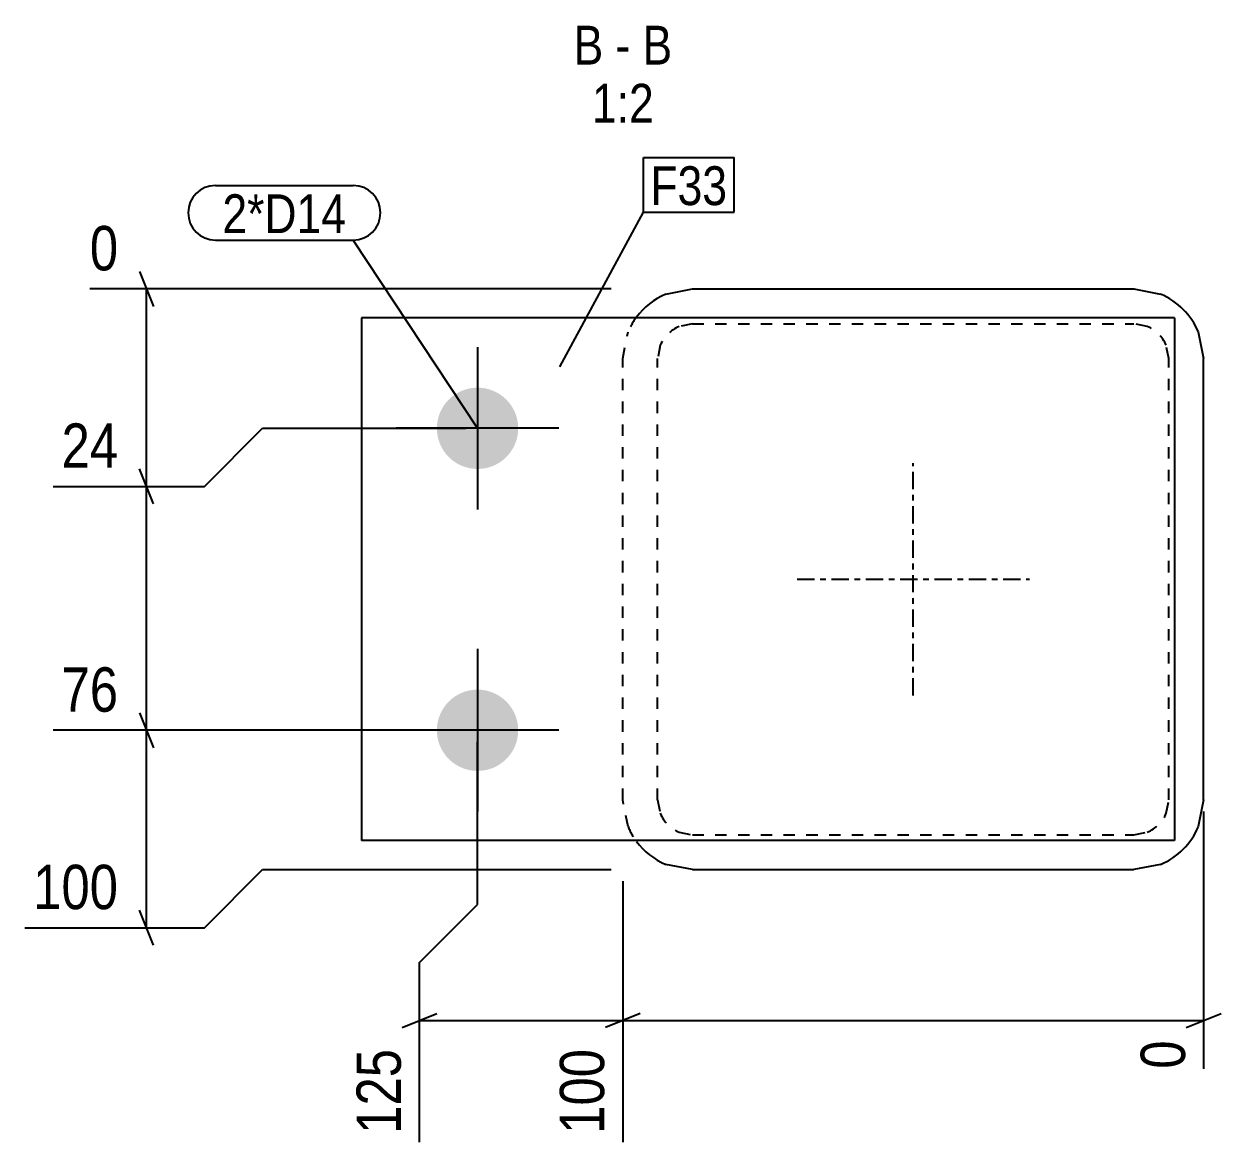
# Model space of a CAD drawing. Header units: millimetres. Extents: x 37 to 35777, y 5 to 1633.
# Drawn here: x 7933.3 to 8139.3, y 4.7 to 197.4 of the extents above; entities that cross this region are included whole.
import ezdxf

# ---------------------------------------------------------------- set-up
doc = ezdxf.new("R2010")
doc.units = ezdxf.units.MM
doc.linetypes.add('DXK_LINE_DOT2', pattern=[3.9198, 1.9599, -1.9599])
doc.linetypes.add('DXK_LINE_DOT3', pattern=[5.9187, 2.979, -0.9799, 0.9799, -0.9799])
for name, color, linetype in [('MÅLSÆTNING', 7, 'Continuous'), ('STÅL', 7, 'Continuous'), ('TEKST', 7, 'Continuous')]:
    doc.layers.add(name, color=color, linetype=linetype)
doc.styles.add('Arial Narrow', font='ARIALN.TTF', dxfattribs={"height": 0.2})

msp = doc.modelspace()

# ---------------------------------------------------------------- hatches: boundary and pattern name
at = {"layer": 'STÅL', "linetype": 'Continuous'}
for points in [[(8011.35, 120.74, -1), (8011.35, 134.74, -1)], [(8011.35, 68.74, -1), (8011.35, 82.74, -1)]]:
    msp.add_hatch(color=96, dxfattribs=at).paths.add_polyline_path(points)

# ---------------------------------------------------------------- linework, layer by layer
at = {"layer": 'MÅLSÆTNING', "color": 7, "linetype": 'Continuous'}
for p, q in [((7953.15, 154.74), (7955.55, 148.74)), ((8034.35, 151.74), (7944.61, 151.74)), ((7954.35, 117.74), (7954.35, 151.74)), ((7964.35, 117.74), (7974.35, 127.74)), ((7964.35, 117.74), (7974.35, 127.74)), ((7974.35, 127.74), (8009.35, 127.74)), ((7974.35, 127.74), (8009.35, 127.74)), ((7955.55, 114.74), (7953.15, 120.74)), ((7955.55, 114.74), (7953.15, 120.74)), ((7938.28, 117.74), (7964.35, 117.74)), ((7938.28, 117.74), (7964.35, 117.74)), ((7954.35, 75.74), (7954.35, 117.74)), ((7953.15, 78.74), (7955.55, 72.74)), ((7953.15, 78.74), (7955.55, 72.74)), ((8009.35, 75.74), (7938.28, 75.74)), ((8009.35, 75.74), (7938.28, 75.74)), ((7954.35, 41.74), (7954.35, 75.74)), ((8011.35, 45.74), (8011.35, 73.74)), ((8136.35, 61.74), (8136.35, 17.46)), ((7964.35, 41.74), (7974.35, 51.74)), ((7974.35, 51.74), (8034.35, 51.74)), ((8036.35, 49.74), (8036.35, 4.8)), ((8036.35, 49.74), (8036.35, 4.8)), ((8001.35, 35.74), (8011.35, 45.74)), ((7955.55, 38.74), (7953.15, 44.74)), ((7933.41, 41.74), (7964.35, 41.74)), ((8001.35, 4.8), (8001.35, 35.74)), ((7998.35, 24.54), (8004.35, 26.94)), ((8039.35, 26.94), (8033.35, 24.54)), ((8039.35, 26.94), (8033.35, 24.54)), ((8133.35, 24.54), (8139.35, 26.94)), ((8001.35, 25.74), (8036.35, 25.74)), ((8036.35, 25.74), (8136.35, 25.74))]:
    msp.add_line(p, q, dxfattribs=at)
at = {"layer": 'STÅL', "color": 2, "linetype": 'Continuous'}
for p, q in [((8043.75, 150.83), (8048.35, 151.74)), ((8048.35, 151.74), (8124.35, 151.74)), ((8124.35, 151.74), (8128.94, 150.83)), ((8131.35, 146.74), (7991.35, 146.74)), ((7991.35, 146.74), (7991.35, 56.74)), ((8131.35, 146.74), (8131.35, 56.74)), ((8135.43, 144.33), (8136.35, 139.74)), ((8136.35, 63.74), (8136.35, 139.74)), ((8136.35, 63.74), (8135.43, 59.15)), ((8131.35, 56.74), (7991.35, 56.74)), ((8048.35, 51.74), (8043.75, 52.65)), ((8048.35, 51.74), (8124.35, 51.74)), ((8128.94, 52.65), (8124.35, 51.74))]:
    msp.add_line(p, q, dxfattribs=at)
at = {"layer": 'STÅL', "color": 7, "linetype": 'DXK_LINE_DOT2'}
for p, q in [((8036.35, 139.74), (8037.26, 144.33)), ((8048.35, 145.74), (8046.05, 145.28)), ((8048.35, 145.74), (8124.35, 145.74)), ((8126.64, 145.28), (8124.35, 145.74)), ((8042.8, 142.04), (8042.35, 139.74)), ((8130.35, 139.74), (8129.89, 142.04)), ((8036.35, 63.74), (8036.35, 139.74)), ((8042.35, 63.74), (8042.35, 139.74)), ((8130.35, 63.74), (8130.35, 139.74)), ((8037.26, 59.15), (8036.35, 63.74)), ((8042.35, 63.74), (8042.8, 61.44)), ((8129.89, 61.44), (8130.35, 63.74)), ((8046.05, 58.2), (8048.35, 57.74)), ((8048.35, 57.74), (8124.35, 57.74)), ((8124.35, 57.74), (8126.64, 58.2))]:
    msp.add_line(p, q, dxfattribs=at)
at = {"layer": 'STÅL', "color": 96, "linetype": 'Continuous'}
for p, q in [((8011.35, 141.74), (8011.35, 113.74)), ((8025.35, 127.74), (7997.35, 127.74)), ((8011.35, 89.74), (8011.35, 61.74)), ((8025.35, 75.74), (7997.35, 75.74))]:
    msp.add_line(p, q, dxfattribs=at)
at = {"layer": 'STÅL', "color": 7, "linetype": 'DXK_LINE_DOT3'}
for p, q in [((8086.35, 81.74), (8086.35, 121.74)), ((8066.35, 101.74), (8106.35, 101.74))]:
    msp.add_line(p, q, dxfattribs=at)
at = {"layer": 'STÅL', "color": 2, "linetype": 'Continuous'}
for centre, start, end in [((8048.35, 139.74), 112.5, 143.5514), ((8124.35, 139.74), 22.5, 67.5), ((8124.35, 63.74), 292.5, 337.5), ((8048.35, 63.74), 216.4486, 247.5)]:
    msp.add_arc(centre, 12, start, end, dxfattribs=at)
at = {"layer": 'STÅL', "color": 7, "linetype": 'DXK_LINE_DOT2'}
for centre, radius, start, end in [((8048.35, 139.74), 12, 143.5514, 157.5), ((8048.35, 139.74), 6, 112.5, 157.5), ((8124.35, 139.74), 6, 22.5, 67.5), ((8048.35, 63.74), 6, 202.5, 247.5), ((8124.35, 63.74), 6, 292.5, 337.5), ((8048.35, 63.74), 12, 202.5, 216.4486)]:
    msp.add_arc(centre, radius, start, end, dxfattribs=at)
at = {"layer": 'TEKST', "color": 7, "linetype": 'Continuous'}
for p, q in [((8039.91, 174.38), (8055.52, 174.38)), ((8039.91, 164.98), (8039.91, 174.38)), ((8055.52, 164.98), (8055.52, 174.38)), ((7966.23, 169.55), (7989.95, 169.55)), ((8025.5, 138.31), (8039.91, 164.98)), ((8039.91, 164.98), (8055.52, 164.98)), ((7966.23, 160.15), (7989.95, 160.15)), ((8011.35, 127.74), (7989.95, 160.15))]:
    msp.add_line(p, q, dxfattribs=at)
for centre, start, end in [((7966.23, 164.85), 90, 270), ((7989.95, 164.85), 270, 90)]:
    msp.add_arc(centre, 4.7, start, end, dxfattribs=at)

# ---------------------------------------------------------------- wipeouts: each hides what was drawn before it
at = {"color": 0, "linetype": 'Continuous'}
for points, layer in [([(7951.09, 153.34), (7951.09, 164.54), (7943.01, 164.54), (7943.01, 153.34)], 'MÅLSÆTNING'), ([(7951.09, 119.34), (7951.09, 130.54), (7938.14, 130.54), (7938.14, 119.34)], 'MÅLSÆTNING'), ([(7951.09, 77.34), (7951.09, 88.54), (7938.14, 88.54), (7938.14, 77.34)], 'MÅLSÆTNING'), ([(7951.09, 43.34), (7951.09, 54.54), (7933.26, 54.54), (7933.26, 43.34)], 'MÅLSÆTNING'), ([(7999.75, 22.48), (7988.55, 22.48), (7988.55, 4.66), (7999.75, 4.66)], 'MÅLSÆTNING'), ([(8034.75, 22.48), (8023.55, 22.48), (8023.55, 4.66), (8034.75, 4.66)], 'MÅLSÆTNING'), ([(8033, 190.38), (8033, 197.38), (8027.89, 197.38), (8027.89, 190.38)], 'TEKST'), ([(8037.65, 190.38), (8037.65, 197.38), (8035.1, 197.38), (8035.1, 190.38)], 'TEKST'), ([(8044.86, 190.38), (8044.86, 197.38), (8039.75, 197.38), (8039.75, 190.38)], 'TEKST'), ([(8041.71, 180.38), (8041.71, 187.38), (8031.04, 187.38), (8031.04, 180.38)], 'TEKST')]:
    msp.add_wipeout(points, dxfattribs=at).dxf.layer = layer
at = {"color": 0}
for points in [[(8054.32, 166.18), (8054.32, 173.18), (8041.11, 173.18), (8041.11, 166.18)], [(7988.75, 161.35), (7988.75, 168.35), (7967.43, 168.35), (7967.43, 161.35)]]:
    msp.add_wipeout(points, dxfattribs=at).dxf.layer = 'TEKST'

# ---------------------------------------------------------------- next in the draw order: texts
at = {"layer": 'MÅLSÆTNING', "color": 3, "linetype": 'Continuous', "style": 'Arial Narrow'}
for s, height, p in [('0', 7.64, (7944.61, 154.94)), ('24', 7.635, (7939.74, 120.94)), ('76', 7.635, (7939.74, 78.94)), ('100', 7.635, (7934.86, 44.94))]:
    msp.add_text(s, height=height, dxfattribs=at).set_placement(p)
for s, p in [('125', (7998.15, 6.26)), ('100', (8033.15, 6.26))]:
    msp.add_text(s, height=7.635, rotation=90.0002, dxfattribs=at).set_placement(p)
at = {"layer": 'TEKST', "color": 3, "linetype": 'Continuous', "style": 'Arial Narrow'}
for s, height, p in [('B', 6.68, (8027.89, 190.38)), ('B', 6.68, (8039.75, 190.38)), ('-', 6.68, (8035.1, 190.38)), ('1:2', 6.681, (8031.04, 180.38))]:
    msp.add_text(s, height=height, dxfattribs=at).set_placement(p)

# ---------------------------------------------------------------- next in the draw order: wipeouts: each hides what was drawn before it
at = {"color": 0, "linetype": 'Continuous'}
msp.add_wipeout([(8134.75, 23.94), (8123.55, 23.94), (8123.55, 15.86), (8134.75, 15.86)], dxfattribs=at).dxf.layer = 'MÅLSÆTNING'
at = {"color": 0}
for points in [[(8054.32, 166.18), (8054.32, 173.18), (8041.11, 173.18), (8041.11, 166.18)], [(7988.75, 161.35), (7988.75, 168.35), (7967.43, 168.35), (7967.43, 161.35)]]:
    msp.add_wipeout(points, dxfattribs=at).dxf.layer = 'TEKST'

# ---------------------------------------------------------------- next in the draw order: texts
at = {"layer": 'MÅLSÆTNING', "color": 3, "linetype": 'Continuous', "style": 'Arial Narrow'}
msp.add_text('0', height=7.64, rotation=90.0002, dxfattribs=at).set_placement((8133.15, 17.46))
at = {"layer": 'TEKST', "color": 3, "style": 'Arial Narrow'}
for s, p in [('F33', (8041.11, 166.18)), ('2*D14', (7967.43, 161.35))]:
    msp.add_text(s, height=6.681, dxfattribs=at).set_placement(p)

doc.saveas('drawing.dxf')
